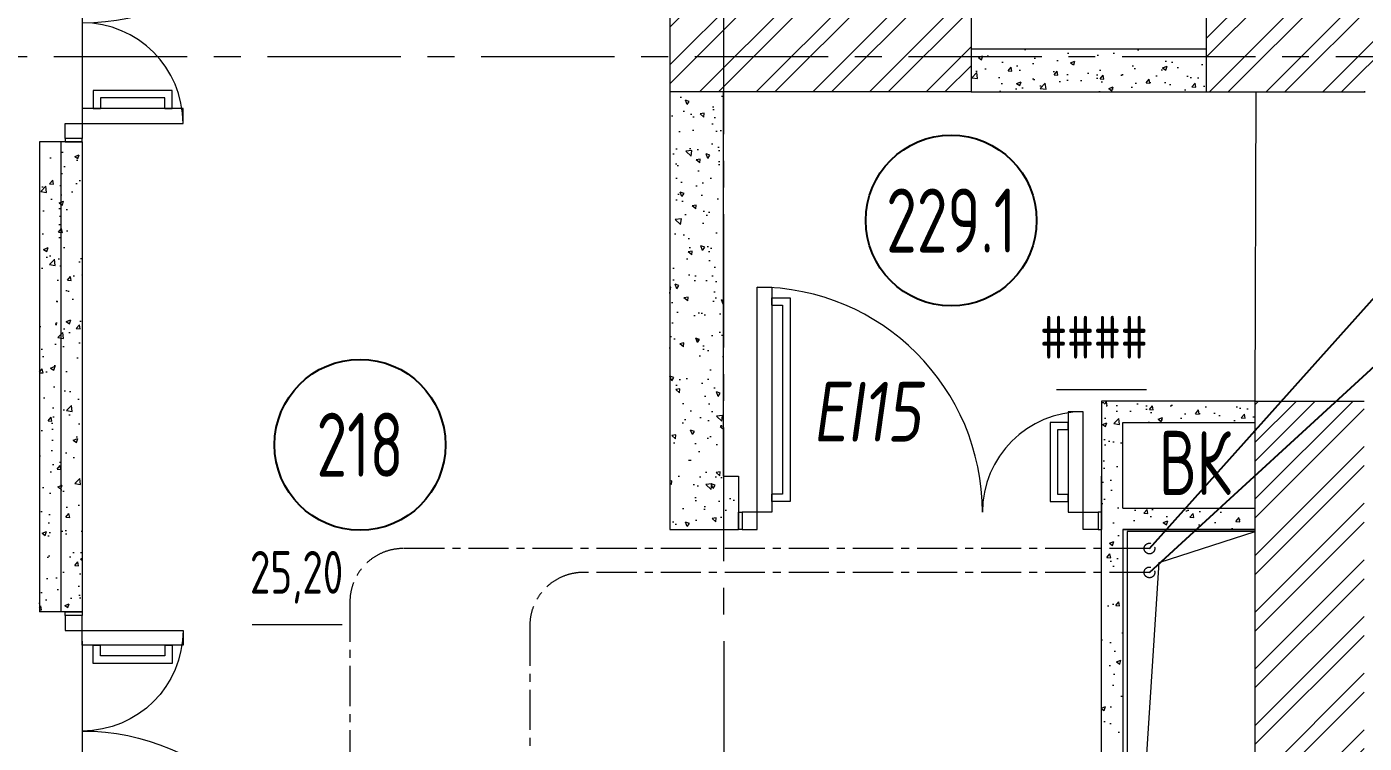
# Model space of a CAD drawing. Header units: millimetres. Extents: x -65527 to 8894748, y -37603 to 223697.
# Drawn here: x -35323 to -29063, y 2440 to 5795 of the extents above; entities that cross this region are included whole.
import ezdxf
from ezdxf import colors
from ezdxf.entities.mleader import LeaderData, LeaderLine
from ezdxf.enums import TextEntityAlignment as Align
from ezdxf.math import Vec2, Vec3

# ---------------------------------------------------------------- set-up
doc = ezdxf.new("R2010")
doc.units = ezdxf.units.MM
doc.header["$LTSCALE"] = 10
doc.linetypes.add('CENTER', pattern=[2, 1.25, -0.25, 0.25, -0.25])
doc.linetypes.add('HIDDEN', pattern=[9.525, 6.35, -3.175])
for name, color, linetype, lineweight in [('_0', 250, 'Continuous', 9), ('АР_Номер помещения', 1, 'Continuous', 25), ('АР_Оси', 142, 'Continuous', 9), ('АР_Помещения_площадь', 19, 'Continuous', 9), ('М_ЗАМЕТКИ', 1, 'Continuous', 13), ('М_фреонопроводы', 10, 'CENTER', 18)]:
    doc.layers.add(name, color=color, linetype=linetype, lineweight=lineweight)
doc.layers.add('Архитектура', color=251, linetype='Continuous')
doc.styles.add('ICOCPEUR', font='isocpeur.ttf')
doc.styles.add('ISOCPEUR', font='isocpeur.ttf', dxfattribs={"width": 0.7})
doc.styles.get("Standard").update_dxf_attribs({"font": 'ARIALN.TTF'})
doc.styles.add('Архитект', font='isocpeur.ttf', dxfattribs={"width": 0.8, "oblique": 8})

# ---------------------------------------------------------------- blocks, each defined once
blk = doc.blocks.new('_DOTSMALL')
at = {"color": 0, "linetype": 'ByBlock', "const_width": 0.5}
blk.add_lwpolyline([(-0.0625, 0, 1), (0.0625, 0, 1)], format="xyb", close=True, dxfattribs=at)
blk = doc.blocks.new('_None')
blk = doc.blocks.new('*U244')
at = {"layer": 'АР_Номер помещения', "color": 7}
blk.add_circle((-21581.5, 3066.4), 400, dxfattribs=at)
at = {"layer": 'АР_Помещения_площадь', "color": 7}
blk.add_line((-20666.8, 2272.8), (-21089.2, 2272.8), dxfattribs=at)
at = {"color": 7, "style": 'ISOCPEUR', "width": 0.7, "flags": 1}
blk.add_attdef('КАТЕГОРИЯ', (-499.2, -2092.2), '', height=250, dxfattribs=at)
at = {"layer": 'АР_Номер помещения', "color": 7, "style": 'ISOCPEUR', "width": 0.7}
blk.add_attdef('НОМЕР_ПОМЕЩЕНИЯ', text='', height=300, dxfattribs=at).set_placement((-21581.5, 3066.4), align=Align.MIDDLE_CENTER)
at = {"layer": 'АР_Помещения_площадь', "color": 7, "style": 'ISOCPEUR', "width": 0.7}
blk.add_attdef('ПЛОЩАДЬ_ПОМЕЩЕНИЯ', text='', height=200, dxfattribs=at).set_placement((-20661.9, 2519.3), align=Align.MIDDLE_RIGHT)
at = {"layer": 'АР_Помещения_площадь', "color": 7, "lineweight": 30, "width": 0.7, "flags": 104}
blk.add_attdef('ИМЯ_ПОМЕЩЕНИЯ', text='', height=100, dxfattribs=at).set_placement((157.6, 1217.1), align=Align.MIDDLE_CENTER)
blk = doc.blocks.new('*U241')
at = {"layer": 'АР_Номер помещения', "color": 7}
blk.add_circle((-1578.1, -3814.2), 400, dxfattribs=at)
at = {"layer": 'АР_Помещения_площадь', "color": 7}
blk.add_line((-1661.3, -4657.9), (-2083.6, -4657.9), dxfattribs=at)
at = {"color": 7, "style": 'ISOCPEUR', "width": 0.7, "flags": 1}
blk.add_attdef('КАТЕГОРИЯ', (-499.2, -2092.2), '', height=250, dxfattribs=at)
at = {"layer": 'АР_Номер помещения', "color": 7, "style": 'ISOCPEUR', "width": 0.7}
blk.add_attdef('НОМЕР_ПОМЕЩЕНИЯ', text='', height=300, dxfattribs=at).set_placement((-1578.1, -3814.2), align=Align.MIDDLE_CENTER)
at = {"layer": 'АР_Помещения_площадь', "color": 7, "lineweight": 30, "width": 0.7, "flags": 104}
blk.add_attdef('ИМЯ_ПОМЕЩЕНИЯ', text='', height=100, dxfattribs=at).set_placement((157.6, 1217.1), align=Align.MIDDLE_CENTER)
at = {"layer": 'АР_Помещения_площадь', "color": 7, "style": 'ISOCPEUR', "width": 0.7}
blk.add_attdef('ПЛОЩАДЬ_ПОМЕЩЕНИЯ', text='', height=200, dxfattribs=at).set_placement((-1656.4, -4411.4), align=Align.MIDDLE_RIGHT)
blk = doc.blocks.new('1700-2')
for points in [[(80, 1600), (0, 1600), (0, 1583), (80, 1583), (80, 1600)], [(0, 1583), (80, 1583), (80, 1513), (50, 1513), (50, 1513), (0, 1513), (0, 1583)], [(-385.9, 1443.1), (-420.9, 1443.1), (-420.9, 1358.3), (-50, 1358.3), (-50, 1443.1), (-85, 1443.1)], [(-385.9, 1443.1), (-385.9, 1393.3), (-85, 1393.3), (-85, 1443.1)], [(-969.5, 56.9), (-1004.5, 56.9), (-1004.5, 141.7), (-50, 141.7), (-50, 56.9), (-85, 56.9)], [(-969.5, 56.9), (-969.5, 106.7), (-85, 106.7), (-85, 56.9)], [(0, -83), (80, -83), (80, -13), (50, -13), (50, -13), (0, -13), (0, -83)], [(80, -100), (0, -100), (0, -83), (80, -83), (80, -100)]]:
    blk.add_lwpolyline(points)
for points in [[(-471.3, 1443.1), (0, 1443.1), (0, 1513), (-471.3, 1513)], [(0, -13), (-1054.7, -13), (-1054.7, 56.9), (0, 56.9)]]:
    blk.add_lwpolyline(points, close=True)
for centre, radius, start, end in [((0, 1513), 471.3, 180, 270), ((0, -13), 1054.7, 90, 180)]:
    blk.add_arc(centre, radius, start, end)

msp = doc.modelspace()

# ---------------------------------------------------------------- hatches: boundary and pattern name
at = {"layer": '_0', "ltscale": 100}
h = msp.add_hatch(dxfattribs=at)
h.set_pattern_fill('ANSI32', color=256, scale=500)
h.set_pattern_definition([(45, (-998310.03, 71377.67), (-132.58252, 132.58252), []), (45, (-998221.64, 71377.67), (-132.58252, 132.58252), [])])
h.paths.add_polyline_path([(-28673.5, 8930.6), (-29183.5, 8420.6), (-29183.5, 6270.6), (-29803.4, 6270.6), (-29803.4, 5490.6), (-29573.4, 5490.6), (-29573.3, 5489), (-29063.4, 5489), (-29063.4, 5490.6), (-26063.4, 5490.6), (-26063.4, 5370.6), (-25553.4, 5370.6), (-25553.4, 6000.7), (-28673.5, 6000.6)])
h.paths.add_polyline_path([(-32313.5, 8117.2), (-31533.5, 8128), (-31533.5, 8420.6), (-29183.5, 8420.6), (-28673.5, 8930.6), (-31803.1, 8930.6), (-31803.5, 12430.8), (-31414.1, 12430.8), (-31414.1, 12924.3), (-32313.5, 12924.3), (-32313.5, 11174.4), (-31803.5, 11174.4), (-31803.8, 9424.4), (-32313.8, 9424.4)])
h.paths.add_polyline_path([(-31533.5, 6955.6), (-32313.5, 6955.6), (-32313.5, 5490.4), (-29803.3, 5490.6), (-29803.5, 6270.5), (-29803.4, 5490.6), (-30903.4, 5490.6), (-30903.4, 6270.5), (-31533.5, 6270.4)])
h = msp.add_hatch(dxfattribs=at)
h.set_pattern_fill('AR-CONC', color=256, scale=30)
h.set_pattern_definition([(50, (161293.07, -65605.14), (215.17805, -18.82564), [22.5, -247.5]), (355, (161293.07, -65605.14), (-41.6254, 225.65764), [18, -198]), (100.45144, (161311, -65606.7), (173.55265, 206.832), [19.12206, -210.34263]), (46.1842, (161293.07, -65545.14), (320.1724, -49.6558), [33.75, -371.25]), (96.63564, (161319.75, -65549.28), (280.3986, 292.2356), [28.6831, -315.51413]), (351.18416, (161293.07, -65545.14), (280.3986, 292.2356), [27, -297]), (21, (161323.07, -65560.14), (179.07212, -120.78567), [22.5, -247.5]), (326, (161323.07, -65560.14), (72.9946, 217.54501), [18, -198]), (71.45144, (161338, -65570.2), (252.06671, 96.75935), [19.12206, -210.34263]), (37.5, (161293.07, -65605.14), (3.647957, 99.868156), [0, -195.6, 0, -201, 0, -198.75]), (7.5, (161293.07, -65605.14), (78.92086, 118.323514), [0, -114.6, 0, -191.1, 0, -75.75]), (327.5, (161226.17, -65605.14), (160.14673, -6.76646), [0, -75, 0, -234, 0, -310.5]), (317.5, (161196.17, -65605.14), (174.95585, 30.03149), [0, -97.5, 0, -155.4, 0, -220.5])])
h.paths.add_polyline_path([(-29803.4, 5690.5), (-30903.4, 5690.6), (-30903.4, 5490.6), (-29803.4, 5490.5)])
h = msp.add_hatch(dxfattribs=at)
h.set_pattern_fill('ANSI32', color=256, scale=500)
h.set_pattern_definition([(45, (-998310.03, 71377.67), (-132.58252, 132.58252), []), (45, (-998221.64, 71377.67), (-132.58252, 132.58252), [])])
h.paths.add_polyline_path([(-29353.5, -2019.4), (-25553.4, -2019.4), (-25553.4, 5490.6), (-26063.4, 5490.6), (-26063.4, -1509.4), (-29063.4, -1509.4), (-29063.5, 4041.5), (-29573.4, 4041.5), (-29573.4, -1509.4), (-34743.5, -1509.4), (-34743.5, -2149.4), (-29353.5, -2149.4)])
h = msp.add_hatch(dxfattribs=at)
h.set_pattern_fill('AR-CONC', color=256, scale=30, angle=90)
h.set_pattern_definition([(140, (95456.85, 53046.32), (18.82564, 215.17805), [22.5, -247.5]), (85, (95456.85, 53046.32), (-225.65764, -41.6254), [18, -198]), (190.45144, (95458.42, 53064.25), (-206.832, 173.55265), [19.12206, -210.34263]), (136.1842, (95396.85, 53046.32), (49.6558, 320.1724), [33.75, -371.25]), (186.63564, (95401, 53073), (-292.2356, 280.3986), [28.6831, -315.5141]), (81.18416, (95396.85, 53046.32), (-292.2356, 280.3986), [27, -297]), (111, (95411.85, 53076.32), (120.78567, 179.07212), [22.5, -247.5]), (56, (95411.85, 53076.32), (-217.545, 72.9946), [18, -198]), (161.45144, (95421.91, 53091.24), (-96.75935, 252.0667), [19.12206, -210.34263]), (127.5, (95456.85, 53046.32), (-99.868156, 3.647957), [0, -195.6, 0, -201, 0, -198.75]), (97.5, (95456.85, 53046.32), (-118.32351, 78.92086), [0, -114.6, 0, -191.1, 0, -75.75]), (57.5, (95456.85, 52979.42), (6.76646, 160.14673), [0, -75, 0, -234, 0, -310.5]), (47.5, (95456.85, 52949.42), (-30.0315, 174.95585), [0, -97.5, 0, -155.4, 0, -220.5])])
h.paths.add_polyline_path([(-31992.9, 3690.6), (-31992.9, 3440.6), (-32313.5, 3440.6), (-32313.5, 5490.6), (-32063.5, 5490.6), (-32063.5, 3690.6)])
h = msp.add_hatch(dxfattribs=at)
h.set_pattern_fill('AR-CONC', color=256, scale=30)
h.set_pattern_definition([(50, (29952.33, -93445.12), (215.17805, -18.82564), [22.5, -247.5]), (355, (29952.33, -93445.12), (-41.6254, 225.65764), [18, -198]), (100.45144, (29970.26, -93446.7), (173.55265, 206.832), [19.12206, -210.34263]), (46.1842, (29952.33, -93385.12), (320.1724, -49.6558), [33.75, -371.25]), (96.63564, (29979, -93389.26), (280.3986, 292.2356), [28.6831, -315.5141]), (351.18416, (29952.33, -93385.12), (280.3986, 292.2356), [27, -297]), (21, (29982.33, -93400.12), (179.07212, -120.78567), [22.5, -247.5]), (326, (29982.33, -93400.12), (72.9946, 217.545), [18, -198]), (71.45144, (29997.25, -93410.19), (252.0667, 96.75935), [19.12206, -210.34263]), (37.5, (29952.33, -93445.12), (3.647957, 99.868156), [0, -195.6, 0, -201, 0, -198.75]), (7.5, (29952.33, -93445.12), (78.92086, 118.32351), [0, -114.6, 0, -191.1, 0, -75.75]), (327.5, (29885.43, -93445.12), (160.14673, -6.76646), [0, -75, 0, -234, 0, -310.5]), (317.5, (29855.43, -93445.12), (174.95585, 30.0315), [0, -97.5, 0, -155.4, 0, -220.5])])
h.paths.add_polyline_path([(-35063.4, 5255.6), (-35263.4, 5255.6), (-35263.4, 3055.6), (-35063.4, 3055.6)])
h = msp.add_hatch(dxfattribs=at)
h.set_pattern_fill('AR-CONC', color=256, scale=30)
h.set_pattern_definition([(50, (30132.33, -93445.12), (215.17805, -18.82564), [22.5, -247.5]), (355, (30132.33, -93445.12), (-41.6254, 225.65764), [18, -198]), (100.45144, (30150.26, -93446.7), (173.55265, 206.832), [19.12206, -210.34263]), (46.1842, (30132.33, -93385.12), (320.1724, -49.6558), [33.75, -371.25]), (96.63564, (30159, -93389.26), (280.3986, 292.2356), [28.6831, -315.5141]), (351.18416, (30132.33, -93385.12), (280.3986, 292.2356), [27, -297]), (21, (30162.33, -93400.12), (179.07212, -120.78567), [22.5, -247.5]), (326, (30162.33, -93400.12), (72.9946, 217.545), [18, -198]), (71.45144, (30177.25, -93410.19), (252.0667, 96.75935), [19.12206, -210.34263]), (37.5, (30132.33, -93445.12), (3.647957, 99.868156), [0, -195.6, 0, -201, 0, -198.75]), (7.5, (30132.33, -93445.12), (78.92086, 118.32351), [0, -114.6, 0, -191.1, 0, -75.75]), (327.5, (30065.43, -93445.12), (160.14673, -6.76646), [0, -75, 0, -234, 0, -310.5]), (317.5, (30035.43, -93445.12), (174.95585, 30.0315), [0, -97.5, 0, -155.4, 0, -220.5])])
h.paths.add_polyline_path([(-30192.9, 3941.6), (-30292.9, 4041.5), (-30292.9, 1155.6), (-30192.9, 1155.6), (-30192.9, 3446.3), (-29574.8, 3440.6), (-29574.8, 3540.6), (-30192.9, 3540.6)])
h = msp.add_hatch(dxfattribs=at)
h.set_pattern_fill('AR-CONC', color=256, scale=30)
h.set_pattern_definition([(50, (161523.99, -67154.15), (215.17805, -18.82564), [22.5, -247.5]), (355, (161523.99, -67154.15), (-41.6254, 225.65764), [18, -198]), (100.45144, (161541.92, -67155.71), (173.55265, 206.832), [19.12206, -210.34263]), (46.1842, (161523.99, -67094.15), (320.1724, -49.6558), [33.75, -371.25]), (96.63564, (161550.67, -67098.28), (280.3986, 292.2356), [28.6831, -315.51413]), (351.18416, (161524, -67094.15), (280.3986, 292.2356), [27, -297]), (21, (161553.99, -67109.15), (179.07212, -120.78567), [22.5, -247.5]), (326, (161553.99, -67109.15), (72.9946, 217.54501), [18, -198]), (71.45144, (161568.9, -67119.21), (252.06671, 96.75935), [19.12206, -210.34263]), (37.5, (161523.986, -67154.146), (3.647957, 99.868156), [0, -195.6, 0, -201, 0, -198.75]), (7.5, (161523.99, -67154.15), (78.92086, 118.323514), [0, -114.6, 0, -191.1, 0, -75.75]), (327.5, (161457.09, -67154.146), (160.14673, -6.76646), [0, -75, 0, -234, 0, -310.5]), (317.5, (161427.09, -67154.15), (174.95585, 30.03149), [0, -97.5, 0, -155.4, 0, -220.5])])
h.paths.add_polyline_path([(-29572.5, 4041.5), (-30292.9, 4041.5), (-30192.9, 3941.5), (-29572.5, 3941.5)])

# ---------------------------------------------------------------- linework, layer by layer
for p, q in [((-32313.5, 6955.6), (-32313.5, 5490.6)), ((-30903.4, 6270.6), (-30903.4, 5490.6)), ((-29803.4, 6270.6), (-29803.4, 5490.6)), ((-30903.4, 5490.6), (-32313.5, 5490.6)), ((-32313.5, 5490.6), (-32313.5, 3440.6)), ((-29803.4, 5490.6), (-29573.4, 5490.6)), ((-29569.1, 5490.6), (-29059.1, 5490.6)), ((-29573.4, 4041.5), (-29063.4, 4041.5)), ((-29573.4, -1509.4), (-29573.4, 4041.5)), ((-30292.9, 955.7), (-30292.9, 3690.6)), ((-30192.9, 3540.6), (-29574.8, 3540.6)), ((-32313.5, 3440.6), (-31992.9, 3440.6)), ((-30192.9, 3440.6), (-29574.8, 3440.6))]:
    msp.add_line(p, q, dxfattribs=at)
at = {"layer": '_0', "color": 7, "linetype": 'HIDDEN', "lineweight": 5, "ltscale": 50}
msp.add_line((-29573.4, 4041.5), (-29569.1, 5490.6), dxfattribs=at)
msp.add_line((-29573.4, 4041.5), (-29569.1, 5490.6), dxfattribs=at)
at = {"layer": '_0', "ltscale": 100}
for points in [[(-29803.4, 5690.6), (-30903.4, 5690.6)], [(-32063.5, 5490.6), (-32063.5, 3690.6)], [(-30903.4, 5490.6), (-29803.4, 5490.6)], [(-29573.4, 5490.6), (-29573.4, 5490.6)], [(-29573.4, 5490.6), (-29569.1, 5490.6), (-29059.2, 5490.6), (-29063.4, 5490.6)], [(-35063.4, 5255.6), (-35263.4, 5255.6), (-35263.4, 3055.6)], [(-35163.4, 5255.6), (-35163.4, 3055.6)], [(-35063.4, 5255.6), (-35063.4, 3055.6)], [(-29572.5, 4041.5), (-30292.9, 4041.5), (-30292.9, 3640.6)], [(-30192.9, 3540.6), (-30192.9, 3941.6), (-29572.5, 3941.5)], [(-32063.5, 3690.6), (-31992.9, 3690.6)], [(-31992.9, 3690.6), (-31992.9, 3440.6)], [(-30292.9, 3690.6), (-30292.9, 3440.6)], [(-29573.4, 3440.6), (-30192.9, 3440.6), (-30192.8, -609.4), (-29573.4, -609.4)], [(-35063.4, 3055.6), (-35263.4, 3055.6)]]:
    msp.add_lwpolyline(points, dxfattribs=at)
at = {"layer": '_0'}
msp.add_lwpolyline([(-29573.4, 3431), (-30172.9, 3431), (-30172.9, 955.7), (-29573.4, 955.7)], close=True, dxfattribs=at)
msp.add_lwpolyline([(-30172.9, 955.7), (-30023.3, 3285.8), (-29573.4, 3431)], dxfattribs=at)
at = {"layer": 'АР_Оси', "linetype": 'CENTER', "ltscale": 50}
for p, q in [((-35063.4, 40918), (-35063.4, -14814.3)), ((-32063.4, 40918), (-32060.8, -14764.3)), ((-59197.1, 5655.6), (23981.3, 5655.6))]:
    msp.add_line(p, q, dxfattribs=at)
at = {"layer": 'М_фреонопроводы', "ltscale": 15}
for points in [[(-30068.8, 3351.9), (-33560.9, 3351.9, 0.414214), (-33810.9, 3101.9), (-33810.9, 824.1)], [(-30068.8, 3239.9), (-32718.9, 3239.9, 0.414214), (-32968.9, 2989.9), (-32968.9, 1869.5, 0.198912), (-32895.7, 1692.7), (-32736.4, 1533.4, -0.198912), (-32663.2, 1356.6), (-32663.2, 835.7)]]:
    msp.add_lwpolyline(points, format="xyb", dxfattribs=at)
at = {"layer": 'М_фреонопроводы', "ltscale": 10}
for centre in [(-30068.8, 3351.9), (-30068.8, 3239.9)]:
    msp.add_circle(centre, 25, dxfattribs=at)

# ---------------------------------------------------------------- block references
at = {"layer": '_0', "lineweight": 30, "ltscale": 100}
for p, rotation in [((-35063.4, 6855.6), 180), ((-31892.4, 3521.4), 270)]:
    msp.add_blockref('1700-2', p, dxfattribs=dict(at, rotation=rotation))
at = {"layer": '_0', "color": 7}
ref = msp.add_blockref('*U244', (-9415.2, 1821.4), dxfattribs=at)
ref.add_attrib('НОМЕР_ПОМЕЩЕНИЯ', '229.1', dxfattribs={"layer": 'АР_Номер помещения', "color": 7, "height": 300, "style": 'ISOCPEUR', "width": 0.7}).set_placement((-30996.7, 4887.8), align=Align.MIDDLE_CENTER)
ref.add_attrib('ПЛОЩАДЬ_ПОМЕЩЕНИЯ', '####', dxfattribs={"layer": 'АР_Помещения_площадь', "color": 7, "height": 200, "style": 'ISOCPEUR', "width": 0.7}).set_placement((-30077.1, 4340.7), align=Align.MIDDLE_RIGHT)
ref = msp.add_blockref('*U241', (-32185.6, 7651.9), dxfattribs=at)
ref.add_attrib('НОМЕР_ПОМЕЩЕНИЯ', '218', dxfattribs={"layer": 'АР_Номер помещения', "color": 7, "height": 300, "style": 'ISOCPEUR', "width": 0.7}).set_placement((-33763.7, 3837.7), align=Align.MIDDLE_CENTER)
ref.add_attrib('ПЛОЩАДЬ_ПОМЕЩЕНИЯ', '25,20', dxfattribs={"layer": 'АР_Помещения_площадь', "color": 7, "height": 200, "style": 'ISOCPEUR', "width": 0.7}).set_placement((-33842, 3240.4), align=Align.MIDDLE_RIGHT)
at = {"layer": '_0', "lineweight": 30, "ltscale": 100, "xscale": -1}
msp.add_blockref('1700-2', (-35063.4, 1455.6), dxfattribs=at)

# ---------------------------------------------------------------- texts
at = {"layer": '_0', "lineweight": 35, "style": 'Архитект', "oblique": 8, "width": 0.8}
msp.add_text('EI15', height=280, dxfattribs=at).set_placement((-31644.9, 3852.5))
at = {"layer": '_0', "color": 1, "ltscale": 100, "insert": (-29856, 3752.6), "char_height": 300, "attachment_point": 5, "line_spacing_factor": 0.7, "style": 'ICOCPEUR'}
msp.add_mtext('\\A1;{\\W0.7;ВК}', dxfattribs=at)

# ---------------------------------------------------------------- leaders
at = {"layer": '_0'}
ml = msp.add_multileader_mtext('Standard', dxfattribs=at)
ml.set_content('+4,030', color=256, style='ISOCPEUR')
ml.set_leader_properties(color=256, linetype='Continuous', lineweight=-1)
ml.set_arrow_properties(name='DOTSMALL')
ml.build(insert=Vec2(0, 0))
ml.multileader.update_dxf_attribs({"has_text_frame": 1, "text_left_attachment_type": 4, "text_right_attachment_type": 4, "dogleg_length": 100, "arrow_head_size": 180})
ctx = ml.context
ctx.base_point, ctx.char_height, ctx.arrow_head_size, ctx.landing_gap_size, ctx.plane_origin = Vec3(-33965.8, 11571.1), 250, 180, 50, Vec3(-35267.3, 10012.3)
ctx.left_attachment, ctx.right_attachment = 4, 4
notes = []
notes.append((ctx, [(0, (0, 0, 0), (0, 0), (1, 0), 1, [])]))
ctx.mtext.insert, ctx.mtext.width, ctx.mtext.line_spacing_style, ctx.mtext.flow_direction = Vec3(-33915.8, 11904.4), 852.697, 2, 5
at = {"layer": 'Архитектура', "lineweight": 25, "transparency": 33554684}
ml = msp.add_multileader_mtext('Standard', dxfattribs=at)
ml.set_content('+8,400', color=256, style='ISOCPEUR')
ml.set_leader_properties(color=256, linetype='Continuous', lineweight=-1)
ml.set_arrow_properties(name='DOTSMALL')
ml.build(insert=Vec2(0, 0))
ml.multileader.update_dxf_attribs({"has_text_frame": 1, "text_left_attachment_type": 4, "text_right_attachment_type": 4, "dogleg_length": 100, "arrow_head_size": 180})
ctx = ml.context
ctx.base_point, ctx.char_height, ctx.arrow_head_size, ctx.landing_gap_size, ctx.plane_origin = Vec3(-38957.8, 116848.7), 250, 180, 50, Vec3(-38730.6, 116641.5)
ctx.left_attachment, ctx.right_attachment = 4, 4
notes.append((ctx, [(0, (0, 0, 0), (0, 0), (1, 0), 1, [])]))
ctx.mtext.insert, ctx.mtext.width, ctx.mtext.line_spacing_style, ctx.mtext.flow_direction = Vec3(-38907.8, 117182), 852.697, 2, 5
ml = msp.add_multileader_mtext('Standard', dxfattribs=at)
ml.set_content('+8,400', color=256, style='ISOCPEUR')
ml.set_leader_properties(color=256, linetype='Continuous', lineweight=-1)
ml.set_arrow_properties(name='DOTSMALL')
ml.build(insert=Vec2(0, 0))
ml.multileader.update_dxf_attribs({"has_text_frame": 1, "text_left_attachment_type": 4, "text_right_attachment_type": 4, "dogleg_length": 100, "arrow_head_size": 180})
ctx = ml.context
ctx.base_point, ctx.char_height, ctx.arrow_head_size, ctx.landing_gap_size, ctx.plane_origin = Vec3(-48794, 106975.3), 250, 180, 50, Vec3(-48566.8, 106768.1)
ctx.left_attachment, ctx.right_attachment = 4, 4
notes.append((ctx, [(0, (0, 0, 0), (0, 0), (1, 0), 1, [])]))
ctx.mtext.insert, ctx.mtext.width, ctx.mtext.line_spacing_style, ctx.mtext.flow_direction = Vec3(-48744, 107308.6), 852.697, 2, 5
ml = msp.add_multileader_mtext('Standard', dxfattribs=at)
ml.set_content('+8,400', color=256, style='ISOCPEUR')
ml.set_leader_properties(color=256, linetype='Continuous', lineweight=-1)
ml.set_arrow_properties(name='DOTSMALL')
ml.build(insert=Vec2(0, 0))
ml.multileader.update_dxf_attribs({"has_text_frame": 1, "text_left_attachment_type": 4, "text_right_attachment_type": 4, "dogleg_length": 100, "arrow_head_size": 180})
ctx = ml.context
ctx.base_point, ctx.char_height, ctx.arrow_head_size, ctx.landing_gap_size, ctx.plane_origin = Vec3(-33940.2, 92557.4), 250, 180, 50, Vec3(-33712.9, 92350.2)
ctx.left_attachment, ctx.right_attachment = 4, 4
notes.append((ctx, [(0, (0, 0, 0), (0, 0), (1, 0), 1, [])]))
ctx.mtext.insert, ctx.mtext.width, ctx.mtext.line_spacing_style, ctx.mtext.flow_direction = Vec3(-33890.2, 92890.7), 852.697, 2, 5
at = {"layer": 'М_ЗАМЕТКИ', "color": 7, "linetype": 'ByBlock'}
ml = msp.add_multileader_mtext('Standard', dxfattribs=at)
ml.set_content('К11.1 3эт-кровля', color=7)
ml.set_leader_properties()
ml.set_arrow_properties(name='NONE')
ml.build(insert=Vec2(0, 0))
ml.multileader.update_dxf_attribs({"text_left_attachment_type": 6, "text_right_attachment_type": 6, "dogleg_length": 0.36, "arrow_head_size": 0.162})
ctx = ml.context
ctx.base_point, ctx.char_height, ctx.arrow_head_size, ctx.landing_gap_size, ctx.plane_origin = Vec3(-28725.8, 4852.4, 0), 200, 0.162, 0.081, Vec3(-20796.6, 11015.8, 0)
ctx.left_attachment, ctx.right_attachment, ctx.text_align_type = 6, 6, 1
notes.append((ctx, [(0, (1, 1, 0), (-28726.1, 4852.4, 0), (1, 0), 0.324, [(0, [(-30068.8, 3351.9, 0)], 0, [])])]))
ctx.mtext.insert, ctx.mtext.width, ctx.mtext.defined_height, ctx.mtext.alignment, ctx.mtext.flow_direction = Vec3(-27841, 5107.9, 0), 2817.48, 544.3, 2, 5
ml = msp.add_multileader_mtext('Standard', dxfattribs=at)
ml.set_content('К11.2 3эт-кровля', color=7)
ml.set_leader_properties()
ml.set_arrow_properties(name='NONE')
ml.build(insert=Vec2(0, 0))
ml.multileader.update_dxf_attribs({"text_left_attachment_type": 6, "text_right_attachment_type": 6, "dogleg_length": 0.36, "arrow_head_size": 0.162})
ctx = ml.context
ctx.base_point, ctx.char_height, ctx.arrow_head_size, ctx.landing_gap_size, ctx.plane_origin = Vec3(-28725.8, 4471.5, 0), 200, 0.162, 0.081, Vec3(-20796.6, 10903.8, 0)
ctx.left_attachment, ctx.right_attachment, ctx.text_align_type = 6, 6, 1
notes.append((ctx, [(0, (1, 1, 0), (-28726.1, 4471.5, 0), (1, 0), 0.324, [(0, [(-30068.8, 3239.9, 0)], 0, [])])]))
ctx.mtext.insert, ctx.mtext.width, ctx.mtext.defined_height, ctx.mtext.alignment, ctx.mtext.flow_direction = Vec3(-27841, 4727, 0), 2817.48, 544.3, 2, 5
for ctx, leaders in notes:
    for number, flags, end, landing, length, lines in leaders:
        leader = LeaderData()
        leader.index, (leader.has_last_leader_line, leader.has_dogleg_vector, leader.attachment_direction) = number, flags
        leader.last_leader_point, leader.dogleg_vector, leader.dogleg_length = Vec3(end), Vec3(landing), length
        for number, points, colour, breaks in lines:
            line = LeaderLine()
            line.index, line.vertices, line.color, line.breaks = number, Vec3.list(points), colors.encode_raw_color(colour), breaks
            leader.lines.append(line)
        ctx.leaders.append(leader)

doc.saveas('drawing.dxf')
